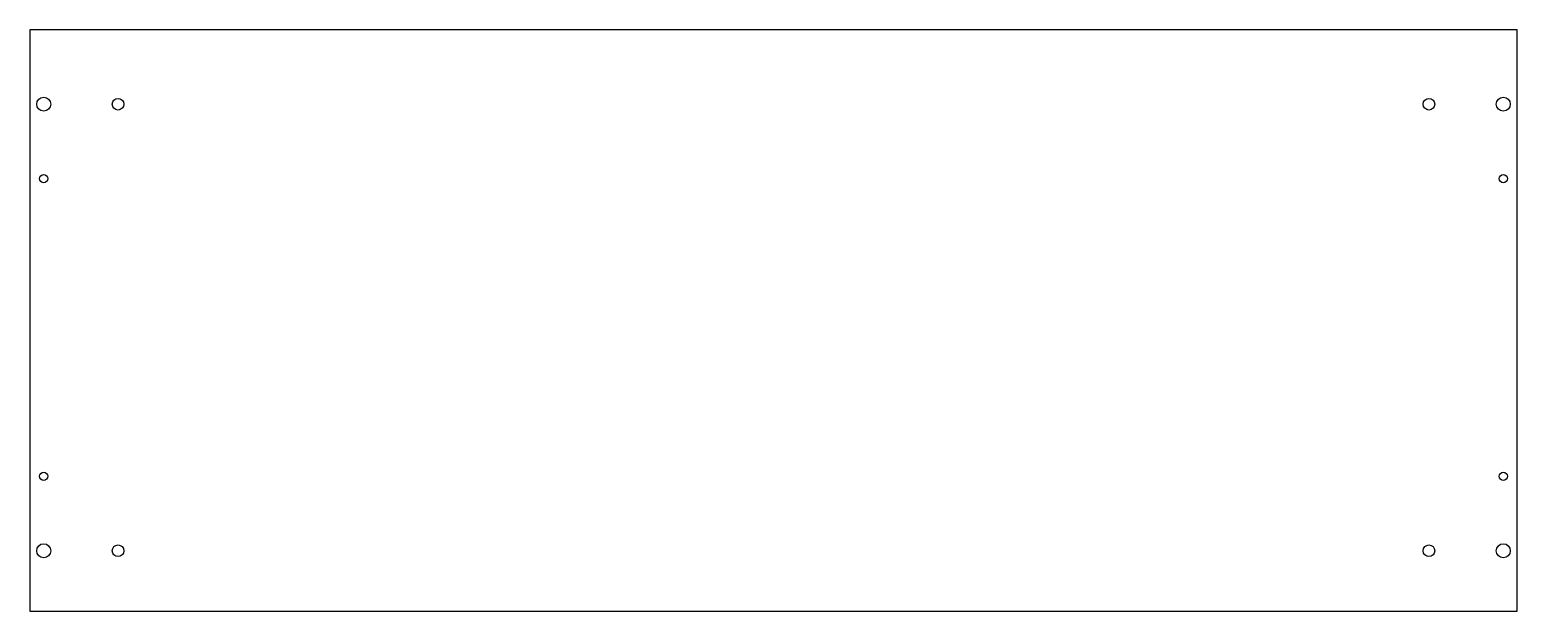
# Model space of a CAD drawing. Extents: x 0 to 640, y 0 to 250.
import ezdxf

# ---------------------------------------------------------------- set-up
doc = ezdxf.new("R2010")
doc.units = 0
for name, color, linetype in [('LATOE10K50', 7, 'CONTINUOUS'), ('PANEL15K00', 7, 'CONTINUOUS'), ('VERTICA12K00', 7, 'CONTINUOUS'), ('VERTICA6K50', 7, 'CONTINUOUS')]:
    doc.layers.add(name, color=color, linetype=linetype)

msp = doc.modelspace()

# ---------------------------------------------------------------- linework, layer by layer
at = {"layer": 'LATOE10K50', "color": 0}
for centre, radius in [((38, 218), 2.5), ((602, 218), 2.5), ((6, 186), 1.75), ((634, 186), 1.75), ((6, 58), 1.75), ((634, 58), 1.75), ((38, 26), 2.5), ((602, 26), 2.5)]:
    msp.add_circle(centre, radius, dxfattribs=at)
at = {"layer": 'PANEL15K00', "color": 0}
msp.add_lwpolyline([(0, 0), (640, 0), (640, 250), (0, 250)], close=True, dxfattribs=at)
at = {"layer": 'VERTICA12K00', "color": 0}
for centre in [(6, 218), (634, 218), (6, 26), (634, 26)]:
    msp.add_circle(centre, 3, dxfattribs=at)
at = {"layer": 'VERTICA6K50', "color": 0}
for centre, radius in [((38, 218), 2.5), ((602, 218), 2.5), ((6, 186), 1.75), ((634, 186), 1.75), ((6, 58), 1.75), ((634, 58), 1.75), ((38, 26), 2.5), ((602, 26), 2.5)]:
    msp.add_circle(centre, radius, dxfattribs=at)

doc.saveas('drawing.dxf')
